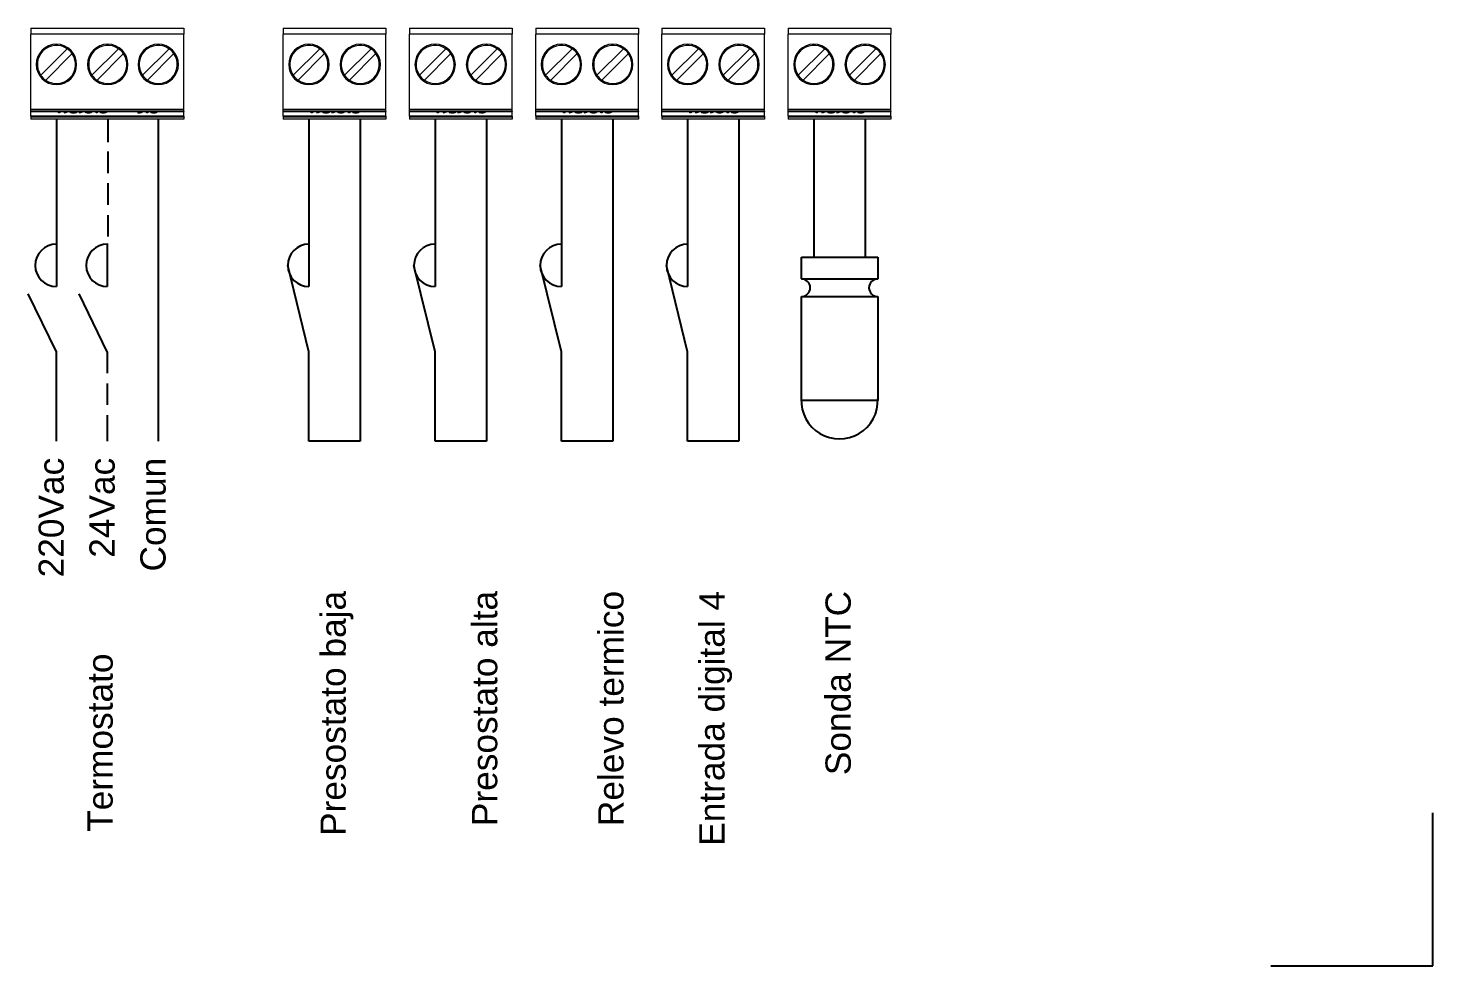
# Model space of a CAD drawing. Header units: millimetres. Extents: x -118 to 1430, y 370 to 1370.
# Drawn here: x 387.4 to 526.5, y 370.1 to 463 of the extents above; entities that cross this region are included whole.
import ezdxf

# ---------------------------------------------------------------- set-up
doc = ezdxf.new("R2010")
doc.units = ezdxf.units.MM
doc.layers.add('TANGENT EDGES', color=7, linetype='Continuous', lineweight=0)
doc.layers.add('VISIBLE', color=7, linetype='Continuous', lineweight=0)
doc.layers.add('Z100', color=9, linetype='Continuous', plot=False)
doc.styles.get("Standard").update_dxf_attribs({"font": 'arial.ttf'})

msp = doc.modelspace()

# ---------------------------------------------------------------- linework, layer by layer
for p, q in [((390.17, 453.97), (390.17, 437.41)), ((395.25, 453.97), (395.25, 451.72)), ((400.25, 453.97), (400.25, 422.08)), ((415.17, 453.97), (415.17, 437.41)), ((420.25, 453.97), (420.25, 422.08)), ((427.67, 453.97), (427.67, 437.41)), ((432.75, 453.97), (432.75, 422.08)), ((440.17, 453.97), (440.17, 437.41)), ((445.25, 453.97), (445.25, 422.08)), ((452.67, 453.97), (452.67, 437.41)), ((457.75, 453.97), (457.75, 422.08)), ((465.17, 453.97), (465.17, 440.31)), ((470.25, 453.97), (470.25, 440.31)), ((395.25, 450.77), (395.25, 448.64)), ((395.25, 447.63), (395.25, 445.5)), ((395.25, 444.49), (395.25, 442.36)), ((395.21, 441.66), (395.21, 437.41)), ((463.93, 438.17), (463.93, 440.31)), ((463.93, 440.31), (471.5, 440.31)), ((471.5, 440.31), (471.5, 438.17)), ((415.17, 430.95), (413.07, 439.5)), ((427.67, 430.95), (425.57, 439.5)), ((440.17, 430.95), (438.07, 439.5)), ((452.67, 430.95), (450.57, 439.5)), ((463.93, 438.17), (471.5, 438.17)), ((390.17, 430.95), (387.37, 436.68)), ((395.21, 430.95), (392.41, 436.68)), ((463.93, 426.11), (463.93, 436.42)), ((463.93, 436.42), (471.5, 436.42)), ((471.5, 436.42), (471.5, 426.11)), ((390.17, 422.08), (390.17, 430.95)), ((395.21, 430.95), (395.21, 428.82)), ((415.17, 422.08), (415.17, 430.95)), ((427.67, 422.08), (427.67, 430.95)), ((440.17, 422.08), (440.17, 430.95)), ((452.67, 422.08), (452.67, 430.95)), ((395.21, 427.81), (395.21, 425.68)), ((471.5, 426.11), (463.93, 426.11)), ((395.21, 424.67), (395.21, 422.08)), ((420.25, 422.08), (415.17, 422.08)), ((432.75, 422.08), (427.67, 422.08)), ((445.25, 422.08), (440.17, 422.08)), ((457.75, 422.08), (452.67, 422.08))]:
    msp.add_line(p, q)
for centre, radius, start, end in [((390.17, 439.5), 2.1, 90, 270), ((395.21, 439.5), 2.1, 90, 270), ((415.17, 439.5), 2.1, 90, 270), ((427.67, 439.5), 2.1, 90, 270), ((440.17, 439.5), 2.1, 90, 270), ((452.67, 439.5), 2.1, 90, 270), ((463.93, 437.29), 0.874, 270, 90), ((471.5, 437.29), 0.874, 90, 270), ((467.71, 426.11), 3.79, 177.4562, 2.5438)]:
    msp.add_arc(centre, radius, start, end)
at = {"layer": 'TANGENT EDGES'}
for p, q in [((402.79, 462.4), (387.63, 462.4)), ((422.79, 462.4), (412.63, 462.4)), ((435.29, 462.4), (425.13, 462.4)), ((447.79, 462.4), (437.63, 462.4)), ((460.29, 462.4), (450.13, 462.4)), ((472.79, 462.4), (462.63, 462.4)), ((387.63, 454.97), (402.79, 454.97)), ((412.63, 454.97), (422.79, 454.97)), ((425.13, 454.97), (435.29, 454.97)), ((437.63, 454.97), (447.79, 454.97)), ((450.13, 454.97), (460.29, 454.97)), ((462.63, 454.97), (472.79, 454.97)), ((402.79, 454.77), (387.63, 454.77)), ((402.79, 454.17), (387.63, 454.17)), ((391.65, 454.61), (391.65, 454.64)), ((391.85, 454.69), (391.85, 454.71)), ((391.85, 454.6), (391.85, 454.61)), ((391.99, 454.68), (391.99, 454.71)), ((392.09, 454.61), (392.09, 454.69)), ((393.21, 454.74), (393.21, 454.75)), ((393.34, 454.6), (393.34, 454.61)), ((393.48, 454.74), (393.48, 454.75)), ((394.6, 454.67), (394.6, 454.75)), ((394.62, 454.61), (394.62, 454.64)), ((394.69, 454.74), (394.69, 454.75)), ((394.8, 454.66), (394.8, 454.67)), ((394.8, 454.6), (394.8, 454.61)), ((394.96, 454.74), (394.96, 454.75)), ((398.21, 454.74), (398.21, 454.75)), ((398.34, 454.6), (398.34, 454.61)), ((398.48, 454.74), (398.48, 454.75)), ((399.6, 454.67), (399.6, 454.75)), ((399.62, 454.61), (399.62, 454.64)), ((399.69, 454.74), (399.69, 454.75)), ((399.8, 454.66), (399.8, 454.67)), ((399.8, 454.6), (399.8, 454.61)), ((399.96, 454.74), (399.96, 454.75)), ((422.79, 454.77), (412.63, 454.77)), ((422.79, 454.17), (412.63, 454.17)), ((416.65, 454.61), (416.65, 454.64)), ((416.85, 454.69), (416.85, 454.71)), ((416.85, 454.6), (416.85, 454.61)), ((416.99, 454.68), (416.99, 454.71)), ((417.09, 454.61), (417.09, 454.69)), ((418.21, 454.74), (418.21, 454.75)), ((418.34, 454.6), (418.34, 454.61)), ((418.48, 454.74), (418.48, 454.75)), ((419.6, 454.67), (419.6, 454.75)), ((419.62, 454.61), (419.62, 454.64)), ((419.69, 454.74), (419.69, 454.75)), ((419.8, 454.66), (419.8, 454.67)), ((419.8, 454.6), (419.8, 454.61)), ((419.96, 454.74), (419.96, 454.75)), ((435.29, 454.77), (425.13, 454.77)), ((435.29, 454.17), (425.13, 454.17)), ((429.15, 454.61), (429.15, 454.64)), ((429.35, 454.69), (429.35, 454.71)), ((429.35, 454.6), (429.35, 454.61)), ((429.49, 454.68), (429.49, 454.71)), ((429.59, 454.61), (429.59, 454.69)), ((430.71, 454.74), (430.71, 454.75)), ((430.84, 454.6), (430.84, 454.61)), ((430.98, 454.74), (430.98, 454.75)), ((432.1, 454.67), (432.1, 454.75)), ((432.12, 454.61), (432.12, 454.64)), ((432.19, 454.74), (432.19, 454.75)), ((432.3, 454.66), (432.3, 454.67)), ((432.3, 454.6), (432.3, 454.61)), ((432.46, 454.74), (432.46, 454.75)), ((447.79, 454.77), (437.63, 454.77)), ((447.79, 454.17), (437.63, 454.17)), ((441.65, 454.61), (441.65, 454.64)), ((441.85, 454.69), (441.85, 454.71)), ((441.85, 454.6), (441.85, 454.61)), ((441.99, 454.68), (441.99, 454.71)), ((442.09, 454.61), (442.09, 454.69)), ((443.21, 454.74), (443.21, 454.75)), ((443.34, 454.6), (443.34, 454.61)), ((443.48, 454.74), (443.48, 454.75)), ((444.6, 454.67), (444.6, 454.75)), ((444.62, 454.61), (444.62, 454.64)), ((444.69, 454.74), (444.69, 454.75)), ((444.8, 454.66), (444.8, 454.67)), ((444.8, 454.6), (444.8, 454.61)), ((444.96, 454.74), (444.96, 454.75)), ((460.29, 454.77), (450.13, 454.77)), ((460.29, 454.17), (450.13, 454.17)), ((454.15, 454.61), (454.15, 454.64)), ((454.35, 454.69), (454.35, 454.71)), ((454.35, 454.6), (454.35, 454.61)), ((454.49, 454.68), (454.49, 454.71)), ((454.59, 454.61), (454.59, 454.69)), ((455.71, 454.74), (455.71, 454.75)), ((455.84, 454.6), (455.84, 454.61)), ((455.98, 454.74), (455.98, 454.75)), ((457.1, 454.67), (457.1, 454.75)), ((457.12, 454.61), (457.12, 454.64)), ((457.19, 454.74), (457.19, 454.75)), ((457.3, 454.66), (457.3, 454.67)), ((457.3, 454.6), (457.3, 454.61)), ((457.46, 454.74), (457.46, 454.75)), ((472.79, 454.77), (462.63, 454.77)), ((472.79, 454.17), (462.63, 454.17)), ((466.65, 454.61), (466.65, 454.64)), ((466.85, 454.69), (466.85, 454.71)), ((466.85, 454.6), (466.85, 454.61)), ((466.99, 454.68), (466.99, 454.71)), ((467.09, 454.61), (467.09, 454.69)), ((468.21, 454.74), (468.21, 454.75)), ((468.34, 454.6), (468.34, 454.61)), ((468.48, 454.74), (468.48, 454.75)), ((469.6, 454.67), (469.6, 454.75)), ((469.62, 454.61), (469.62, 454.64)), ((469.69, 454.74), (469.69, 454.75)), ((469.8, 454.66), (469.8, 454.67)), ((469.8, 454.6), (469.8, 454.61)), ((469.96, 454.74), (469.96, 454.75))]:
    msp.add_line(p, q, dxfattribs=at)
at = {"layer": 'VISIBLE'}
for p, q in [((387.63, 463), (402.79, 463)), ((387.63, 463), (387.63, 462.4)), ((387.63, 454.97), (387.63, 462.4)), ((402.79, 463), (402.79, 462.4)), ((402.79, 454.97), (402.79, 462.4)), ((412.63, 463), (422.79, 463)), ((412.63, 463), (412.63, 462.4)), ((412.63, 454.97), (412.63, 462.4)), ((422.79, 463), (422.79, 462.4)), ((422.79, 454.97), (422.79, 462.4)), ((425.13, 463), (435.29, 463)), ((425.13, 463), (425.13, 462.4)), ((425.13, 454.97), (425.13, 462.4)), ((435.29, 463), (435.29, 462.4)), ((435.29, 454.97), (435.29, 462.4)), ((437.63, 463), (447.79, 463)), ((437.63, 463), (437.63, 462.4)), ((437.63, 454.97), (437.63, 462.4)), ((447.79, 463), (447.79, 462.4)), ((447.79, 454.97), (447.79, 462.4)), ((450.13, 463), (460.29, 463)), ((450.13, 463), (450.13, 462.4)), ((450.13, 454.97), (450.13, 462.4)), ((460.29, 463), (460.29, 462.4)), ((460.29, 454.97), (460.29, 462.4)), ((462.63, 463), (472.79, 463)), ((462.63, 463), (462.63, 462.4)), ((462.63, 454.97), (462.63, 462.4)), ((472.79, 463), (472.79, 462.4)), ((472.79, 454.97), (472.79, 462.4)), ((388.61, 458.33), (391.24, 460.96)), ((391.73, 460.47), (389.11, 457.84)), ((396.32, 460.96), (393.69, 458.33)), ((394.19, 457.84), (396.81, 460.47)), ((401.32, 460.96), (398.69, 458.33)), ((399.19, 457.84), (401.81, 460.47)), ((413.61, 458.33), (416.24, 460.96)), ((416.73, 460.47), (414.11, 457.84)), ((421.32, 460.96), (418.69, 458.33)), ((419.19, 457.84), (421.81, 460.47)), ((426.11, 458.33), (428.74, 460.96)), ((429.23, 460.47), (426.61, 457.84)), ((433.82, 460.96), (431.19, 458.33)), ((431.69, 457.84), (434.31, 460.47)), ((438.61, 458.33), (441.24, 460.96)), ((441.73, 460.47), (439.11, 457.84)), ((446.32, 460.96), (443.69, 458.33)), ((444.19, 457.84), (446.81, 460.47)), ((451.11, 458.33), (453.74, 460.96)), ((454.23, 460.47), (451.61, 457.84)), ((458.82, 460.96), (456.19, 458.33)), ((456.69, 457.84), (459.31, 460.47)), ((463.61, 458.33), (466.24, 460.96)), ((466.73, 460.47), (464.11, 457.84)), ((471.32, 460.96), (468.69, 458.33)), ((469.19, 457.84), (471.81, 460.47)), ((387.63, 454.77), (387.63, 454.97)), ((402.79, 454.77), (402.79, 454.97)), ((412.63, 454.77), (412.63, 454.97)), ((422.79, 454.77), (422.79, 454.97)), ((425.13, 454.77), (425.13, 454.97)), ((435.29, 454.77), (435.29, 454.97)), ((437.63, 454.77), (437.63, 454.97)), ((447.79, 454.77), (447.79, 454.97)), ((450.13, 454.77), (450.13, 454.97)), ((460.29, 454.77), (460.29, 454.97)), ((462.63, 454.77), (462.63, 454.97)), ((472.79, 454.77), (472.79, 454.97)), ((387.63, 454.77), (387.63, 454.75)), ((387.63, 454.75), (402.79, 454.75)), ((387.63, 454.27), (387.63, 454.75)), ((387.63, 454.27), (387.63, 454.17)), ((402.79, 454.27), (387.63, 454.27)), ((387.63, 454.17), (387.63, 453.97)), ((402.79, 453.97), (387.63, 453.97)), ((390.15, 454.72), (390.15, 454.74)), ((390.38, 454.73), (390.38, 454.75)), ((390.38, 454.6), (390.38, 454.73)), ((390.38, 454.7), (390.51, 454.7)), ((390.51, 454.6), (390.38, 454.6)), ((390.51, 454.75), (390.51, 454.6)), ((391.3, 454.75), (390.81, 454.75)), ((390.81, 454.75), (390.81, 454.75)), ((390.95, 454.6), (391.3, 454.75)), ((391.08, 454.6), (390.95, 454.6)), ((391.43, 454.75), (391.08, 454.6)), ((391.08, 454.6), (391.08, 454.66)), ((391.3, 454.75), (391.3, 454.75)), ((391.43, 454.75), (391.43, 454.75)), ((391.55, 454.64), (391.67, 454.64)), ((391.58, 454.68), (391.61, 454.75)), ((391.68, 454.68), (391.58, 454.68)), ((391.68, 454.68), (391.68, 454.75)), ((391.73, 454.75), (391.7, 454.7)), ((391.7, 454.7), (391.7, 454.75)), ((391.73, 454.75), (391.73, 454.75)), ((392.13, 454.75), (391.73, 454.75)), ((392.05, 454.65), (392.05, 454.7)), ((392.13, 454.75), (392.13, 454.75)), ((392.78, 454.75), (392.3, 454.75)), ((392.3, 454.75), (392.3, 454.75)), ((392.43, 454.6), (392.78, 454.75)), ((392.57, 454.6), (392.43, 454.6)), ((392.91, 454.75), (392.57, 454.6)), ((392.57, 454.6), (392.57, 454.66)), ((392.78, 454.75), (392.78, 454.75)), ((392.91, 454.75), (392.91, 454.75)), ((393.16, 454.68), (393.16, 454.75)), ((393.53, 454.68), (393.53, 454.75)), ((393.86, 454.72), (393.86, 454.74)), ((394.09, 454.73), (394.09, 454.75)), ((394.09, 454.6), (394.09, 454.73)), ((394.09, 454.7), (394.21, 454.7)), ((394.21, 454.6), (394.09, 454.6)), ((394.21, 454.75), (394.21, 454.6)), ((394.53, 454.64), (394.66, 454.64)), ((394.64, 454.71), (394.64, 454.75)), ((395.01, 454.68), (395.01, 454.69)), ((395.02, 454.69), (395.02, 454.75)), ((395.04, 454.75), (395.05, 454.75)), ((398.53, 454.68), (398.53, 454.75)), ((398.86, 454.72), (398.86, 454.74)), ((399.09, 454.73), (399.09, 454.75)), ((399.09, 454.6), (399.09, 454.73)), ((399.09, 454.7), (399.21, 454.7)), ((399.21, 454.6), (399.09, 454.6)), ((399.21, 454.75), (399.21, 454.6)), ((399.53, 454.64), (399.66, 454.64)), ((399.64, 454.71), (399.64, 454.75)), ((400.01, 454.68), (400.01, 454.69)), ((400.02, 454.69), (400.02, 454.75)), ((400.04, 454.75), (400.05, 454.75)), ((402.79, 454.77), (402.79, 454.75)), ((402.79, 454.27), (402.79, 454.75)), ((402.79, 454.27), (402.79, 454.17)), ((402.79, 454.17), (402.79, 453.97)), ((412.63, 454.77), (412.63, 454.75)), ((412.63, 454.75), (422.79, 454.75)), ((412.63, 454.27), (412.63, 454.75)), ((412.63, 454.27), (412.63, 454.17)), ((422.79, 454.27), (412.63, 454.27)), ((412.63, 454.17), (412.63, 453.97)), ((422.79, 453.97), (412.63, 453.97)), ((415.15, 454.72), (415.15, 454.74)), ((415.38, 454.73), (415.38, 454.75)), ((415.38, 454.6), (415.38, 454.73)), ((415.38, 454.7), (415.51, 454.7)), ((415.51, 454.6), (415.38, 454.6)), ((415.51, 454.75), (415.51, 454.6)), ((416.3, 454.75), (415.81, 454.75)), ((415.81, 454.75), (415.81, 454.75)), ((415.95, 454.6), (416.3, 454.75)), ((416.08, 454.6), (415.95, 454.6)), ((416.43, 454.75), (416.08, 454.6)), ((416.08, 454.6), (416.08, 454.66)), ((416.3, 454.75), (416.3, 454.75)), ((416.43, 454.75), (416.43, 454.75)), ((416.55, 454.64), (416.67, 454.64)), ((416.58, 454.68), (416.61, 454.75)), ((416.68, 454.68), (416.58, 454.68)), ((416.68, 454.68), (416.68, 454.75)), ((416.73, 454.75), (416.7, 454.7)), ((416.7, 454.7), (416.7, 454.75)), ((416.73, 454.75), (416.73, 454.75)), ((417.13, 454.75), (416.73, 454.75)), ((417.05, 454.65), (417.05, 454.7)), ((417.13, 454.75), (417.13, 454.75)), ((417.78, 454.75), (417.3, 454.75)), ((417.3, 454.75), (417.3, 454.75)), ((417.43, 454.6), (417.78, 454.75)), ((417.57, 454.6), (417.43, 454.6)), ((417.91, 454.75), (417.57, 454.6)), ((417.57, 454.6), (417.57, 454.66)), ((417.78, 454.75), (417.78, 454.75)), ((417.91, 454.75), (417.91, 454.75)), ((418.16, 454.68), (418.16, 454.75)), ((418.53, 454.68), (418.53, 454.75)), ((418.86, 454.72), (418.86, 454.74)), ((419.09, 454.73), (419.09, 454.75)), ((419.09, 454.6), (419.09, 454.73)), ((419.09, 454.7), (419.21, 454.7)), ((419.21, 454.6), (419.09, 454.6)), ((419.21, 454.75), (419.21, 454.6)), ((419.53, 454.64), (419.66, 454.64)), ((419.64, 454.71), (419.64, 454.75)), ((420.01, 454.68), (420.01, 454.69)), ((420.02, 454.69), (420.02, 454.75)), ((420.04, 454.75), (420.05, 454.75)), ((422.79, 454.77), (422.79, 454.75)), ((422.79, 454.27), (422.79, 454.75)), ((422.79, 454.27), (422.79, 454.17)), ((422.79, 454.17), (422.79, 453.97)), ((425.13, 454.77), (425.13, 454.75)), ((425.13, 454.75), (435.29, 454.75)), ((425.13, 454.27), (425.13, 454.75)), ((425.13, 454.27), (425.13, 454.17)), ((435.29, 454.27), (425.13, 454.27)), ((425.13, 454.17), (425.13, 453.97)), ((435.29, 453.97), (425.13, 453.97)), ((427.65, 454.72), (427.65, 454.74)), ((427.88, 454.73), (427.88, 454.75)), ((427.88, 454.6), (427.88, 454.73)), ((427.88, 454.7), (428.01, 454.7)), ((428.01, 454.6), (427.88, 454.6)), ((428.01, 454.75), (428.01, 454.6)), ((428.8, 454.75), (428.31, 454.75)), ((428.31, 454.75), (428.31, 454.75)), ((428.45, 454.6), (428.8, 454.75)), ((428.58, 454.6), (428.45, 454.6)), ((428.93, 454.75), (428.58, 454.6)), ((428.58, 454.6), (428.58, 454.66)), ((428.8, 454.75), (428.8, 454.75)), ((428.93, 454.75), (428.93, 454.75)), ((429.05, 454.64), (429.17, 454.64)), ((429.08, 454.68), (429.11, 454.75)), ((429.18, 454.68), (429.08, 454.68)), ((429.18, 454.68), (429.18, 454.75)), ((429.23, 454.75), (429.2, 454.7)), ((429.2, 454.7), (429.2, 454.75)), ((429.23, 454.75), (429.23, 454.75)), ((429.63, 454.75), (429.23, 454.75)), ((429.55, 454.65), (429.55, 454.7)), ((429.63, 454.75), (429.63, 454.75)), ((430.28, 454.75), (429.8, 454.75)), ((429.8, 454.75), (429.8, 454.75)), ((429.93, 454.6), (430.28, 454.75)), ((430.07, 454.6), (429.93, 454.6)), ((430.41, 454.75), (430.07, 454.6)), ((430.07, 454.6), (430.07, 454.66)), ((430.28, 454.75), (430.28, 454.75)), ((430.41, 454.75), (430.41, 454.75)), ((430.66, 454.68), (430.66, 454.75)), ((431.03, 454.68), (431.03, 454.75)), ((431.36, 454.72), (431.36, 454.74)), ((431.59, 454.73), (431.59, 454.75)), ((431.59, 454.6), (431.59, 454.73)), ((431.59, 454.7), (431.71, 454.7)), ((431.71, 454.6), (431.59, 454.6)), ((431.71, 454.75), (431.71, 454.6)), ((432.03, 454.64), (432.16, 454.64)), ((432.14, 454.71), (432.14, 454.75)), ((432.51, 454.68), (432.51, 454.69)), ((432.52, 454.69), (432.52, 454.75)), ((432.54, 454.75), (432.55, 454.75)), ((435.29, 454.77), (435.29, 454.75)), ((435.29, 454.27), (435.29, 454.75)), ((435.29, 454.27), (435.29, 454.17)), ((435.29, 454.17), (435.29, 453.97)), ((437.63, 454.77), (437.63, 454.75)), ((437.63, 454.75), (447.79, 454.75)), ((437.63, 454.27), (437.63, 454.75)), ((437.63, 454.27), (437.63, 454.17)), ((447.79, 454.27), (437.63, 454.27)), ((437.63, 454.17), (437.63, 453.97)), ((447.79, 453.97), (437.63, 453.97)), ((440.15, 454.72), (440.15, 454.74)), ((440.38, 454.73), (440.38, 454.75)), ((440.38, 454.6), (440.38, 454.73)), ((440.38, 454.7), (440.51, 454.7)), ((440.51, 454.6), (440.38, 454.6)), ((440.51, 454.75), (440.51, 454.6)), ((441.3, 454.75), (440.81, 454.75)), ((440.81, 454.75), (440.81, 454.75)), ((440.95, 454.6), (441.3, 454.75)), ((441.08, 454.6), (440.95, 454.6)), ((441.43, 454.75), (441.08, 454.6)), ((441.08, 454.6), (441.08, 454.66)), ((441.3, 454.75), (441.3, 454.75)), ((441.43, 454.75), (441.43, 454.75)), ((441.55, 454.64), (441.67, 454.64)), ((441.58, 454.68), (441.61, 454.75)), ((441.68, 454.68), (441.58, 454.68)), ((441.68, 454.68), (441.68, 454.75)), ((441.73, 454.75), (441.7, 454.7)), ((441.7, 454.7), (441.7, 454.75)), ((441.73, 454.75), (441.73, 454.75)), ((442.13, 454.75), (441.73, 454.75)), ((442.05, 454.65), (442.05, 454.7)), ((442.13, 454.75), (442.13, 454.75)), ((442.78, 454.75), (442.3, 454.75)), ((442.3, 454.75), (442.3, 454.75)), ((442.43, 454.6), (442.78, 454.75)), ((442.57, 454.6), (442.43, 454.6)), ((442.91, 454.75), (442.57, 454.6)), ((442.57, 454.6), (442.57, 454.66)), ((442.78, 454.75), (442.78, 454.75)), ((442.91, 454.75), (442.91, 454.75)), ((443.16, 454.68), (443.16, 454.75)), ((443.53, 454.68), (443.53, 454.75)), ((443.86, 454.72), (443.86, 454.74)), ((444.09, 454.73), (444.09, 454.75)), ((444.09, 454.6), (444.09, 454.73)), ((444.09, 454.7), (444.21, 454.7)), ((444.21, 454.6), (444.09, 454.6)), ((444.21, 454.75), (444.21, 454.6)), ((444.53, 454.64), (444.66, 454.64)), ((444.64, 454.71), (444.64, 454.75)), ((445.01, 454.68), (445.01, 454.69)), ((445.02, 454.69), (445.02, 454.75)), ((445.04, 454.75), (445.05, 454.75)), ((447.79, 454.77), (447.79, 454.75)), ((447.79, 454.27), (447.79, 454.75)), ((447.79, 454.27), (447.79, 454.17)), ((447.79, 454.17), (447.79, 453.97)), ((450.13, 454.77), (450.13, 454.75)), ((450.13, 454.75), (460.29, 454.75)), ((450.13, 454.27), (450.13, 454.75)), ((450.13, 454.27), (450.13, 454.17)), ((460.29, 454.27), (450.13, 454.27)), ((450.13, 454.17), (450.13, 453.97)), ((460.29, 453.97), (450.13, 453.97)), ((452.65, 454.72), (452.65, 454.74)), ((452.88, 454.73), (452.88, 454.75)), ((452.88, 454.6), (452.88, 454.73)), ((452.88, 454.7), (453.01, 454.7)), ((453.01, 454.6), (452.88, 454.6)), ((453.01, 454.75), (453.01, 454.6)), ((453.8, 454.75), (453.31, 454.75)), ((453.31, 454.75), (453.31, 454.75)), ((453.45, 454.6), (453.8, 454.75)), ((453.58, 454.6), (453.45, 454.6)), ((453.93, 454.75), (453.58, 454.6)), ((453.58, 454.6), (453.58, 454.66)), ((453.8, 454.75), (453.8, 454.75)), ((453.93, 454.75), (453.93, 454.75)), ((454.05, 454.64), (454.17, 454.64)), ((454.08, 454.68), (454.11, 454.75)), ((454.18, 454.68), (454.08, 454.68)), ((454.18, 454.68), (454.18, 454.75)), ((454.23, 454.75), (454.2, 454.7)), ((454.2, 454.7), (454.2, 454.75)), ((454.23, 454.75), (454.23, 454.75)), ((454.63, 454.75), (454.23, 454.75)), ((454.55, 454.65), (454.55, 454.7)), ((454.63, 454.75), (454.63, 454.75)), ((455.28, 454.75), (454.8, 454.75)), ((454.8, 454.75), (454.8, 454.75)), ((454.93, 454.6), (455.28, 454.75)), ((455.07, 454.6), (454.93, 454.6)), ((455.41, 454.75), (455.07, 454.6)), ((455.07, 454.6), (455.07, 454.66)), ((455.28, 454.75), (455.28, 454.75)), ((455.41, 454.75), (455.41, 454.75)), ((455.66, 454.68), (455.66, 454.75)), ((456.03, 454.68), (456.03, 454.75)), ((456.36, 454.72), (456.36, 454.74)), ((456.59, 454.73), (456.59, 454.75)), ((456.59, 454.6), (456.59, 454.73)), ((456.59, 454.7), (456.71, 454.7)), ((456.71, 454.6), (456.59, 454.6)), ((456.71, 454.75), (456.71, 454.6)), ((457.03, 454.64), (457.16, 454.64)), ((457.14, 454.71), (457.14, 454.75)), ((457.51, 454.68), (457.51, 454.69)), ((457.52, 454.69), (457.52, 454.75)), ((457.54, 454.75), (457.55, 454.75)), ((460.29, 454.77), (460.29, 454.75)), ((460.29, 454.27), (460.29, 454.75)), ((460.29, 454.27), (460.29, 454.17)), ((460.29, 454.17), (460.29, 453.97)), ((462.63, 454.77), (462.63, 454.75)), ((462.63, 454.75), (472.79, 454.75)), ((462.63, 454.27), (462.63, 454.75)), ((462.63, 454.27), (462.63, 454.17)), ((472.79, 454.27), (462.63, 454.27)), ((462.63, 454.17), (462.63, 453.97)), ((472.79, 453.97), (462.63, 453.97)), ((465.15, 454.72), (465.15, 454.74)), ((465.38, 454.73), (465.38, 454.75)), ((465.38, 454.6), (465.38, 454.73)), ((465.38, 454.7), (465.51, 454.7)), ((465.51, 454.6), (465.38, 454.6)), ((465.51, 454.75), (465.51, 454.6)), ((466.3, 454.75), (465.81, 454.75)), ((465.81, 454.75), (465.81, 454.75)), ((465.95, 454.6), (466.3, 454.75)), ((466.08, 454.6), (465.95, 454.6)), ((466.43, 454.75), (466.08, 454.6)), ((466.08, 454.6), (466.08, 454.66)), ((466.3, 454.75), (466.3, 454.75)), ((466.43, 454.75), (466.43, 454.75)), ((466.55, 454.64), (466.67, 454.64)), ((466.58, 454.68), (466.61, 454.75)), ((466.68, 454.68), (466.58, 454.68)), ((466.68, 454.68), (466.68, 454.75)), ((466.73, 454.75), (466.7, 454.7)), ((466.7, 454.7), (466.7, 454.75)), ((466.73, 454.75), (466.73, 454.75)), ((467.13, 454.75), (466.73, 454.75)), ((467.05, 454.65), (467.05, 454.7)), ((467.13, 454.75), (467.13, 454.75)), ((467.78, 454.75), (467.3, 454.75)), ((467.3, 454.75), (467.3, 454.75)), ((467.43, 454.6), (467.78, 454.75)), ((467.57, 454.6), (467.43, 454.6)), ((467.91, 454.75), (467.57, 454.6)), ((467.57, 454.6), (467.57, 454.66)), ((467.78, 454.75), (467.78, 454.75)), ((467.91, 454.75), (467.91, 454.75)), ((468.16, 454.68), (468.16, 454.75)), ((468.53, 454.68), (468.53, 454.75)), ((468.86, 454.72), (468.86, 454.74)), ((469.09, 454.73), (469.09, 454.75)), ((469.09, 454.6), (469.09, 454.73)), ((469.09, 454.7), (469.21, 454.7)), ((469.21, 454.6), (469.09, 454.6)), ((469.21, 454.75), (469.21, 454.6)), ((469.53, 454.64), (469.66, 454.64)), ((469.64, 454.71), (469.64, 454.75)), ((470.01, 454.68), (470.01, 454.69)), ((470.02, 454.69), (470.02, 454.75)), ((470.04, 454.75), (470.05, 454.75)), ((472.79, 454.77), (472.79, 454.75)), ((472.79, 454.27), (472.79, 454.75)), ((472.79, 454.27), (472.79, 454.17)), ((472.79, 454.17), (472.79, 453.97))]:
    msp.add_line(p, q, dxfattribs=at)
for centre, radius, start, end in [((390.17, 459.4), 2, 90, 270), ((390.17, 459.4), 1.89, 135, 214.3365), ((390.17, 459.4), 1.89, 55.6635, 135), ((390.17, 459.4), 2, 270, 90), ((390.17, 459.4), 1.89, 34.3365, 55.6635), ((390.17, 459.4), 1.89, 315, 34.3365), ((395.25, 459.4), 2, 90, 270), ((395.25, 459.4), 1.89, 135, 214.3365), ((395.25, 459.4), 1.89, 55.6635, 135), ((395.25, 459.4), 2, 270, 90), ((395.25, 459.4), 1.89, 34.3365, 55.6635), ((395.25, 459.4), 1.89, 315, 34.3365), ((400.25, 459.4), 2, 90, 270), ((400.25, 459.4), 1.89, 135, 214.3365), ((400.25, 459.4), 1.89, 55.6635, 135), ((400.25, 459.4), 2, 270, 90), ((400.25, 459.4), 1.89, 34.3365, 55.6635), ((400.25, 459.4), 1.89, 315, 34.3365), ((415.17, 459.4), 2, 90, 270), ((415.17, 459.4), 1.89, 135, 214.3365), ((415.17, 459.4), 1.89, 55.6635, 135), ((415.17, 459.4), 2, 270, 90), ((415.17, 459.4), 1.89, 34.3365, 55.6635), ((415.17, 459.4), 1.89, 315, 34.3365), ((420.25, 459.4), 2, 90, 270), ((420.25, 459.4), 1.89, 135, 214.3365), ((420.25, 459.4), 1.89, 55.6635, 135), ((420.25, 459.4), 2, 270, 90), ((420.25, 459.4), 1.89, 34.3365, 55.6635), ((420.25, 459.4), 1.89, 315, 34.3365), ((427.67, 459.4), 2, 90, 270), ((427.67, 459.4), 1.89, 135, 214.3365), ((427.67, 459.4), 1.89, 55.6635, 135), ((427.67, 459.4), 2, 270, 90), ((427.67, 459.4), 1.89, 34.3365, 55.6635), ((427.67, 459.4), 1.89, 315, 34.3365), ((432.75, 459.4), 2, 90, 270), ((432.75, 459.4), 1.89, 135, 214.3365), ((432.75, 459.4), 1.89, 55.6635, 135), ((432.75, 459.4), 2, 270, 90), ((432.75, 459.4), 1.89, 34.3365, 55.6635), ((432.75, 459.4), 1.89, 315, 34.3365), ((440.17, 459.4), 2, 90, 270), ((440.17, 459.4), 1.89, 135, 214.3365), ((440.17, 459.4), 1.89, 55.6635, 135), ((440.17, 459.4), 2, 270, 90), ((440.17, 459.4), 1.89, 34.3365, 55.6635), ((440.17, 459.4), 1.89, 315, 34.3365), ((445.25, 459.4), 2, 90, 270), ((445.25, 459.4), 1.89, 135, 214.3365), ((445.25, 459.4), 1.89, 55.6635, 135), ((445.25, 459.4), 2, 270, 90), ((445.25, 459.4), 1.89, 34.3365, 55.6635), ((445.25, 459.4), 1.89, 315, 34.3365), ((452.67, 459.4), 2, 90, 270), ((452.67, 459.4), 1.89, 135, 214.3365), ((452.67, 459.4), 1.89, 55.6635, 135), ((452.67, 459.4), 2, 270, 90), ((452.67, 459.4), 1.89, 34.3365, 55.6635), ((452.67, 459.4), 1.89, 315, 34.3365), ((457.75, 459.4), 2, 90, 270), ((457.75, 459.4), 1.89, 135, 214.3365), ((457.75, 459.4), 1.89, 55.6635, 135), ((457.75, 459.4), 2, 270, 90), ((457.75, 459.4), 1.89, 34.3365, 55.6635), ((457.75, 459.4), 1.89, 315, 34.3365), ((465.17, 459.4), 2, 90, 270), ((465.17, 459.4), 1.89, 135, 214.3365), ((465.17, 459.4), 1.89, 55.6635, 135), ((465.17, 459.4), 2, 270, 90), ((465.17, 459.4), 1.89, 34.3365, 55.6635), ((465.17, 459.4), 1.89, 315, 34.3365), ((470.25, 459.4), 2, 90, 270), ((470.25, 459.4), 1.89, 135, 214.3365), ((470.25, 459.4), 1.89, 55.6635, 135), ((470.25, 459.4), 2, 270, 90), ((470.25, 459.4), 1.89, 34.3365, 55.6635), ((470.25, 459.4), 1.89, 315, 34.3365), ((390.17, 459.4), 1.89, 214.3365, 235.6635), ((390.17, 459.4), 1.89, 235.6635, 315), ((395.25, 459.4), 1.89, 214.3365, 235.6635), ((395.25, 459.4), 1.89, 235.6635, 315), ((400.25, 459.4), 1.89, 214.3365, 235.6635), ((400.25, 459.4), 1.89, 235.6635, 315), ((415.17, 459.4), 1.89, 214.3365, 235.6635), ((415.17, 459.4), 1.89, 235.6635, 315), ((420.25, 459.4), 1.89, 214.3365, 235.6635), ((420.25, 459.4), 1.89, 235.6635, 315), ((427.67, 459.4), 1.89, 214.3365, 235.6635), ((427.67, 459.4), 1.89, 235.6635, 315), ((432.75, 459.4), 1.89, 214.3365, 235.6635), ((432.75, 459.4), 1.89, 235.6635, 315), ((440.17, 459.4), 1.89, 214.3365, 235.6635), ((440.17, 459.4), 1.89, 235.6635, 315), ((445.25, 459.4), 1.89, 214.3365, 235.6635), ((445.25, 459.4), 1.89, 235.6635, 315), ((452.67, 459.4), 1.89, 214.3365, 235.6635), ((452.67, 459.4), 1.89, 235.6635, 315), ((457.75, 459.4), 1.89, 214.3365, 235.6635), ((457.75, 459.4), 1.89, 235.6635, 315), ((465.17, 459.4), 1.89, 214.3365, 235.6635), ((465.17, 459.4), 1.89, 235.6635, 315), ((470.25, 459.4), 1.89, 214.3365, 235.6635), ((470.25, 459.4), 1.89, 235.6635, 315)]:
    msp.add_arc(centre, radius, start, end, dxfattribs=at)
for points in [[(390.15, 454.74), (390.3, 454.74), (390.36, 454.75)], [(390.38, 454.73), (390.31, 454.72), (390.15, 454.72)], [(391.65, 454.61), (391.56, 454.62), (391.55, 454.64)], [(391.85, 454.6), (391.73, 454.6), (391.65, 454.61)], [(391.67, 454.64), (391.68, 454.63), (391.73, 454.62)], [(391.85, 454.69), (391.75, 454.69), (391.68, 454.68)], [(391.7, 454.7), (391.78, 454.71), (391.88, 454.71)], [(391.73, 454.62), (391.78, 454.61), (391.85, 454.61)], [(391.99, 454.68), (391.94, 454.69), (391.85, 454.69)], [(391.85, 454.61), (391.94, 454.61), (392, 454.62)], [(392.09, 454.61), (392, 454.6), (391.85, 454.6)], [(391.88, 454.71), (392, 454.71), (392.09, 454.69)], [(392.05, 454.65), (392.05, 454.67), (391.99, 454.68)], [(392, 454.62), (392.05, 454.64), (392.05, 454.65)], [(392.09, 454.69), (392.18, 454.68), (392.18, 454.66)], [(392.18, 454.66), (392.18, 454.63), (392.09, 454.61)], [(393.03, 454.68), (393.03, 454.73), (393.13, 454.75)], [(393.34, 454.6), (393.03, 454.6), (393.03, 454.68)], [(393.16, 454.71), (393.1, 454.71), (393.07, 454.73)], [(393.21, 454.74), (393.16, 454.72), (393.16, 454.68)], [(393.16, 454.68), (393.16, 454.64), (393.21, 454.63)], [(393.3, 454.75), (393.24, 454.75), (393.21, 454.74)], [(393.21, 454.63), (393.25, 454.61), (393.34, 454.61)], [(393.65, 454.68), (393.65, 454.6), (393.34, 454.6)], [(393.34, 454.61), (393.43, 454.61), (393.48, 454.63)], [(393.48, 454.74), (393.45, 454.75), (393.38, 454.75)], [(393.53, 454.68), (393.53, 454.72), (393.48, 454.74)], [(393.48, 454.63), (393.53, 454.64), (393.53, 454.68)], [(393.62, 454.73), (393.59, 454.71), (393.53, 454.71)], [(393.56, 454.75), (393.65, 454.73), (393.65, 454.68)], [(393.86, 454.74), (394.01, 454.74), (394.07, 454.75)], [(394.09, 454.73), (394.02, 454.72), (393.86, 454.72)], [(394.51, 454.71), (394.51, 454.73), (394.59, 454.75)], [(394.6, 454.67), (394.51, 454.69), (394.51, 454.71)], [(394.62, 454.61), (394.54, 454.62), (394.53, 454.64)], [(394.8, 454.66), (394.68, 454.66), (394.6, 454.67)], [(394.8, 454.6), (394.69, 454.6), (394.62, 454.61)], [(394.69, 454.74), (394.64, 454.73), (394.64, 454.71)], [(394.64, 454.71), (394.64, 454.7), (394.69, 454.68)], [(394.66, 454.64), (394.67, 454.61), (394.81, 454.61)], [(394.77, 454.75), (394.72, 454.75), (394.69, 454.74)], [(394.69, 454.68), (394.74, 454.67), (394.82, 454.67)], [(395.14, 454.69), (395.14, 454.6), (394.8, 454.6)], [(395.01, 454.68), (394.92, 454.66), (394.8, 454.66)], [(394.81, 454.61), (394.9, 454.61), (394.95, 454.63)], [(394.82, 454.67), (394.92, 454.67), (395.02, 454.69)], [(394.96, 454.74), (394.92, 454.75), (394.85, 454.75)], [(394.95, 454.63), (395, 454.65), (395.01, 454.68)], [(395.02, 454.69), (395.01, 454.72), (394.96, 454.74)], [(395.1, 454.73), (395.07, 454.72), (395.02, 454.71)], [(395.05, 454.75), (395.14, 454.73), (395.14, 454.69)], [(398.3, 454.75), (398.24, 454.75), (398.21, 454.74)], [(398.21, 454.63), (398.25, 454.61), (398.34, 454.61)], [(398.65, 454.68), (398.65, 454.6), (398.34, 454.6)], [(398.34, 454.61), (398.43, 454.61), (398.48, 454.63)], [(398.48, 454.74), (398.45, 454.75), (398.38, 454.75)], [(398.53, 454.68), (398.53, 454.72), (398.48, 454.74)], [(398.48, 454.63), (398.53, 454.64), (398.53, 454.68)], [(398.62, 454.73), (398.59, 454.71), (398.53, 454.71)], [(398.56, 454.75), (398.65, 454.73), (398.65, 454.68)], [(398.86, 454.74), (399.01, 454.74), (399.07, 454.75)], [(399.09, 454.73), (399.02, 454.72), (398.86, 454.72)], [(399.51, 454.71), (399.51, 454.73), (399.59, 454.75)], [(399.6, 454.67), (399.51, 454.69), (399.51, 454.71)], [(399.62, 454.61), (399.54, 454.62), (399.53, 454.64)], [(399.8, 454.66), (399.68, 454.66), (399.6, 454.67)], [(399.8, 454.6), (399.69, 454.6), (399.62, 454.61)], [(399.69, 454.74), (399.64, 454.73), (399.64, 454.71)], [(399.64, 454.71), (399.64, 454.7), (399.69, 454.68)], [(399.66, 454.64), (399.67, 454.61), (399.81, 454.61)], [(399.77, 454.75), (399.72, 454.75), (399.69, 454.74)], [(399.69, 454.68), (399.74, 454.67), (399.82, 454.67)], [(400.14, 454.69), (400.14, 454.6), (399.8, 454.6)], [(400.01, 454.68), (399.92, 454.66), (399.8, 454.66)], [(399.81, 454.61), (399.9, 454.61), (399.95, 454.63)], [(399.82, 454.67), (399.92, 454.67), (400.02, 454.69)], [(399.96, 454.74), (399.92, 454.75), (399.85, 454.75)], [(399.95, 454.63), (400, 454.65), (400.01, 454.68)], [(400.02, 454.69), (400.01, 454.72), (399.96, 454.74)], [(400.1, 454.73), (400.07, 454.72), (400.02, 454.71)], [(400.05, 454.75), (400.14, 454.73), (400.14, 454.69)], [(415.15, 454.74), (415.3, 454.74), (415.36, 454.75)], [(415.38, 454.73), (415.31, 454.72), (415.15, 454.72)], [(416.65, 454.61), (416.56, 454.62), (416.55, 454.64)], [(416.85, 454.6), (416.73, 454.6), (416.65, 454.61)], [(416.67, 454.64), (416.68, 454.63), (416.73, 454.62)], [(416.85, 454.69), (416.75, 454.69), (416.68, 454.68)], [(416.7, 454.7), (416.78, 454.71), (416.88, 454.71)], [(416.73, 454.62), (416.78, 454.61), (416.85, 454.61)], [(416.99, 454.68), (416.94, 454.69), (416.85, 454.69)], [(416.85, 454.61), (416.94, 454.61), (417, 454.62)], [(417.09, 454.61), (417, 454.6), (416.85, 454.6)], [(416.88, 454.71), (417, 454.71), (417.09, 454.69)], [(417.05, 454.65), (417.05, 454.67), (416.99, 454.68)], [(417, 454.62), (417.05, 454.64), (417.05, 454.65)], [(417.09, 454.69), (417.18, 454.68), (417.18, 454.66)], [(417.18, 454.66), (417.18, 454.63), (417.09, 454.61)], [(418.03, 454.68), (418.03, 454.73), (418.13, 454.75)], [(418.34, 454.6), (418.03, 454.6), (418.03, 454.68)], [(418.16, 454.71), (418.1, 454.71), (418.07, 454.73)], [(418.21, 454.74), (418.16, 454.72), (418.16, 454.68)], [(418.16, 454.68), (418.16, 454.64), (418.21, 454.63)], [(418.3, 454.75), (418.24, 454.75), (418.21, 454.74)], [(418.21, 454.63), (418.25, 454.61), (418.34, 454.61)], [(418.65, 454.68), (418.65, 454.6), (418.34, 454.6)], [(418.34, 454.61), (418.43, 454.61), (418.48, 454.63)], [(418.48, 454.74), (418.45, 454.75), (418.38, 454.75)], [(418.53, 454.68), (418.53, 454.72), (418.48, 454.74)], [(418.48, 454.63), (418.53, 454.64), (418.53, 454.68)], [(418.62, 454.73), (418.59, 454.71), (418.53, 454.71)], [(418.56, 454.75), (418.65, 454.73), (418.65, 454.68)], [(418.86, 454.74), (419.01, 454.74), (419.07, 454.75)], [(419.09, 454.73), (419.02, 454.72), (418.86, 454.72)], [(419.51, 454.71), (419.51, 454.73), (419.59, 454.75)], [(419.6, 454.67), (419.51, 454.69), (419.51, 454.71)], [(419.62, 454.61), (419.54, 454.62), (419.53, 454.64)], [(419.8, 454.66), (419.68, 454.66), (419.6, 454.67)], [(419.8, 454.6), (419.69, 454.6), (419.62, 454.61)], [(419.69, 454.74), (419.64, 454.73), (419.64, 454.71)], [(419.64, 454.71), (419.64, 454.7), (419.69, 454.68)], [(419.66, 454.64), (419.67, 454.61), (419.81, 454.61)], [(419.77, 454.75), (419.72, 454.75), (419.69, 454.74)], [(419.69, 454.68), (419.74, 454.67), (419.82, 454.67)], [(420.14, 454.69), (420.14, 454.6), (419.8, 454.6)], [(420.01, 454.68), (419.92, 454.66), (419.8, 454.66)], [(419.81, 454.61), (419.9, 454.61), (419.95, 454.63)], [(419.82, 454.67), (419.92, 454.67), (420.02, 454.69)], [(419.96, 454.74), (419.92, 454.75), (419.85, 454.75)], [(419.95, 454.63), (420, 454.65), (420.01, 454.68)], [(420.02, 454.69), (420.01, 454.72), (419.96, 454.74)], [(420.1, 454.73), (420.07, 454.72), (420.02, 454.71)], [(420.05, 454.75), (420.14, 454.73), (420.14, 454.69)], [(427.65, 454.74), (427.8, 454.74), (427.86, 454.75)], [(427.88, 454.73), (427.81, 454.72), (427.65, 454.72)], [(429.15, 454.61), (429.06, 454.62), (429.05, 454.64)], [(429.35, 454.6), (429.23, 454.6), (429.15, 454.61)], [(429.17, 454.64), (429.18, 454.63), (429.23, 454.62)], [(429.35, 454.69), (429.25, 454.69), (429.18, 454.68)], [(429.2, 454.7), (429.28, 454.71), (429.38, 454.71)], [(429.23, 454.62), (429.28, 454.61), (429.35, 454.61)], [(429.49, 454.68), (429.44, 454.69), (429.35, 454.69)], [(429.35, 454.61), (429.44, 454.61), (429.5, 454.62)], [(429.59, 454.61), (429.5, 454.6), (429.35, 454.6)], [(429.38, 454.71), (429.5, 454.71), (429.59, 454.69)], [(429.55, 454.65), (429.55, 454.67), (429.49, 454.68)], [(429.5, 454.62), (429.55, 454.64), (429.55, 454.65)], [(429.59, 454.69), (429.68, 454.68), (429.68, 454.66)], [(429.68, 454.66), (429.68, 454.63), (429.59, 454.61)], [(430.53, 454.68), (430.53, 454.73), (430.63, 454.75)], [(430.84, 454.6), (430.53, 454.6), (430.53, 454.68)], [(430.66, 454.71), (430.6, 454.71), (430.57, 454.73)], [(430.71, 454.74), (430.66, 454.72), (430.66, 454.68)], [(430.66, 454.68), (430.66, 454.64), (430.71, 454.63)], [(430.8, 454.75), (430.74, 454.75), (430.71, 454.74)], [(430.71, 454.63), (430.75, 454.61), (430.84, 454.61)], [(431.15, 454.68), (431.15, 454.6), (430.84, 454.6)], [(430.84, 454.61), (430.93, 454.61), (430.98, 454.63)], [(430.98, 454.74), (430.95, 454.75), (430.88, 454.75)], [(431.03, 454.68), (431.03, 454.72), (430.98, 454.74)], [(430.98, 454.63), (431.03, 454.64), (431.03, 454.68)], [(431.12, 454.73), (431.09, 454.71), (431.03, 454.71)], [(431.06, 454.75), (431.15, 454.73), (431.15, 454.68)], [(431.36, 454.74), (431.51, 454.74), (431.57, 454.75)], [(431.59, 454.73), (431.52, 454.72), (431.36, 454.72)], [(432.01, 454.71), (432.01, 454.73), (432.09, 454.75)], [(432.1, 454.67), (432.01, 454.69), (432.01, 454.71)], [(432.12, 454.61), (432.04, 454.62), (432.03, 454.64)], [(432.3, 454.66), (432.18, 454.66), (432.1, 454.67)], [(432.3, 454.6), (432.19, 454.6), (432.12, 454.61)], [(432.19, 454.74), (432.14, 454.73), (432.14, 454.71)], [(432.14, 454.71), (432.14, 454.7), (432.19, 454.68)], [(432.16, 454.64), (432.17, 454.61), (432.31, 454.61)], [(432.27, 454.75), (432.22, 454.75), (432.19, 454.74)], [(432.19, 454.68), (432.24, 454.67), (432.32, 454.67)], [(432.64, 454.69), (432.64, 454.6), (432.3, 454.6)], [(432.51, 454.68), (432.42, 454.66), (432.3, 454.66)], [(432.31, 454.61), (432.4, 454.61), (432.45, 454.63)], [(432.32, 454.67), (432.42, 454.67), (432.52, 454.69)], [(432.46, 454.74), (432.42, 454.75), (432.35, 454.75)], [(432.45, 454.63), (432.5, 454.65), (432.51, 454.68)], [(432.52, 454.69), (432.51, 454.72), (432.46, 454.74)], [(432.6, 454.73), (432.57, 454.72), (432.52, 454.71)], [(432.55, 454.75), (432.64, 454.73), (432.64, 454.69)], [(440.15, 454.74), (440.3, 454.74), (440.36, 454.75)], [(440.38, 454.73), (440.31, 454.72), (440.15, 454.72)], [(441.65, 454.61), (441.56, 454.62), (441.55, 454.64)], [(441.85, 454.6), (441.73, 454.6), (441.65, 454.61)], [(441.67, 454.64), (441.68, 454.63), (441.73, 454.62)], [(441.85, 454.69), (441.75, 454.69), (441.68, 454.68)], [(441.7, 454.7), (441.78, 454.71), (441.88, 454.71)], [(441.73, 454.62), (441.78, 454.61), (441.85, 454.61)], [(441.99, 454.68), (441.94, 454.69), (441.85, 454.69)], [(441.85, 454.61), (441.94, 454.61), (442, 454.62)], [(442.09, 454.61), (442, 454.6), (441.85, 454.6)], [(441.88, 454.71), (442, 454.71), (442.09, 454.69)], [(442.05, 454.65), (442.05, 454.67), (441.99, 454.68)], [(442, 454.62), (442.05, 454.64), (442.05, 454.65)], [(442.09, 454.69), (442.18, 454.68), (442.18, 454.66)], [(442.18, 454.66), (442.18, 454.63), (442.09, 454.61)], [(443.03, 454.68), (443.03, 454.73), (443.13, 454.75)], [(443.34, 454.6), (443.03, 454.6), (443.03, 454.68)], [(443.16, 454.71), (443.1, 454.71), (443.07, 454.73)], [(443.21, 454.74), (443.16, 454.72), (443.16, 454.68)], [(443.16, 454.68), (443.16, 454.64), (443.21, 454.63)], [(443.3, 454.75), (443.24, 454.75), (443.21, 454.74)], [(443.21, 454.63), (443.25, 454.61), (443.34, 454.61)], [(443.65, 454.68), (443.65, 454.6), (443.34, 454.6)], [(443.34, 454.61), (443.43, 454.61), (443.48, 454.63)], [(443.48, 454.74), (443.45, 454.75), (443.38, 454.75)], [(443.53, 454.68), (443.53, 454.72), (443.48, 454.74)], [(443.48, 454.63), (443.53, 454.64), (443.53, 454.68)], [(443.62, 454.73), (443.59, 454.71), (443.53, 454.71)], [(443.56, 454.75), (443.65, 454.73), (443.65, 454.68)], [(443.86, 454.74), (444.01, 454.74), (444.07, 454.75)], [(444.09, 454.73), (444.02, 454.72), (443.86, 454.72)], [(444.51, 454.71), (444.51, 454.73), (444.59, 454.75)], [(444.6, 454.67), (444.51, 454.69), (444.51, 454.71)], [(444.62, 454.61), (444.54, 454.62), (444.53, 454.64)], [(444.8, 454.66), (444.68, 454.66), (444.6, 454.67)], [(444.8, 454.6), (444.69, 454.6), (444.62, 454.61)], [(444.69, 454.74), (444.64, 454.73), (444.64, 454.71)], [(444.64, 454.71), (444.64, 454.7), (444.69, 454.68)], [(444.66, 454.64), (444.67, 454.61), (444.81, 454.61)], [(444.77, 454.75), (444.72, 454.75), (444.69, 454.74)], [(444.69, 454.68), (444.74, 454.67), (444.82, 454.67)], [(445.14, 454.69), (445.14, 454.6), (444.8, 454.6)], [(445.01, 454.68), (444.92, 454.66), (444.8, 454.66)], [(444.81, 454.61), (444.9, 454.61), (444.95, 454.63)], [(444.82, 454.67), (444.92, 454.67), (445.02, 454.69)], [(444.96, 454.74), (444.92, 454.75), (444.85, 454.75)], [(444.95, 454.63), (445, 454.65), (445.01, 454.68)], [(445.02, 454.69), (445.01, 454.72), (444.96, 454.74)], [(445.1, 454.73), (445.07, 454.72), (445.02, 454.71)], [(445.05, 454.75), (445.14, 454.73), (445.14, 454.69)], [(452.65, 454.74), (452.8, 454.74), (452.86, 454.75)], [(452.88, 454.73), (452.81, 454.72), (452.65, 454.72)], [(454.15, 454.61), (454.06, 454.62), (454.05, 454.64)], [(454.35, 454.6), (454.23, 454.6), (454.15, 454.61)], [(454.17, 454.64), (454.18, 454.63), (454.23, 454.62)], [(454.35, 454.69), (454.25, 454.69), (454.18, 454.68)], [(454.2, 454.7), (454.28, 454.71), (454.38, 454.71)], [(454.23, 454.62), (454.28, 454.61), (454.35, 454.61)], [(454.49, 454.68), (454.44, 454.69), (454.35, 454.69)], [(454.35, 454.61), (454.44, 454.61), (454.5, 454.62)], [(454.59, 454.61), (454.5, 454.6), (454.35, 454.6)], [(454.38, 454.71), (454.5, 454.71), (454.59, 454.69)], [(454.55, 454.65), (454.55, 454.67), (454.49, 454.68)], [(454.5, 454.62), (454.55, 454.64), (454.55, 454.65)], [(454.59, 454.69), (454.68, 454.68), (454.68, 454.66)], [(454.68, 454.66), (454.68, 454.63), (454.59, 454.61)], [(455.53, 454.68), (455.53, 454.73), (455.63, 454.75)], [(455.84, 454.6), (455.53, 454.6), (455.53, 454.68)], [(455.66, 454.71), (455.6, 454.71), (455.57, 454.73)], [(455.71, 454.74), (455.66, 454.72), (455.66, 454.68)], [(455.66, 454.68), (455.66, 454.64), (455.71, 454.63)], [(455.8, 454.75), (455.74, 454.75), (455.71, 454.74)], [(455.71, 454.63), (455.75, 454.61), (455.84, 454.61)], [(456.15, 454.68), (456.15, 454.6), (455.84, 454.6)], [(455.84, 454.61), (455.93, 454.61), (455.98, 454.63)], [(455.98, 454.74), (455.95, 454.75), (455.88, 454.75)], [(456.03, 454.68), (456.03, 454.72), (455.98, 454.74)], [(455.98, 454.63), (456.03, 454.64), (456.03, 454.68)], [(456.12, 454.73), (456.09, 454.71), (456.03, 454.71)], [(456.06, 454.75), (456.15, 454.73), (456.15, 454.68)], [(456.36, 454.74), (456.51, 454.74), (456.57, 454.75)], [(456.59, 454.73), (456.52, 454.72), (456.36, 454.72)], [(457.01, 454.71), (457.01, 454.73), (457.09, 454.75)], [(457.1, 454.67), (457.01, 454.69), (457.01, 454.71)], [(457.12, 454.61), (457.04, 454.62), (457.03, 454.64)], [(457.3, 454.66), (457.18, 454.66), (457.1, 454.67)], [(457.3, 454.6), (457.19, 454.6), (457.12, 454.61)], [(457.19, 454.74), (457.14, 454.73), (457.14, 454.71)], [(457.14, 454.71), (457.14, 454.7), (457.19, 454.68)], [(457.16, 454.64), (457.17, 454.61), (457.31, 454.61)], [(457.27, 454.75), (457.22, 454.75), (457.19, 454.74)], [(457.19, 454.68), (457.24, 454.67), (457.32, 454.67)], [(457.64, 454.69), (457.64, 454.6), (457.3, 454.6)], [(457.51, 454.68), (457.42, 454.66), (457.3, 454.66)], [(457.31, 454.61), (457.4, 454.61), (457.45, 454.63)], [(457.32, 454.67), (457.42, 454.67), (457.52, 454.69)], [(457.46, 454.74), (457.42, 454.75), (457.35, 454.75)], [(457.45, 454.63), (457.5, 454.65), (457.51, 454.68)], [(457.52, 454.69), (457.51, 454.72), (457.46, 454.74)], [(457.6, 454.73), (457.57, 454.72), (457.52, 454.71)], [(457.55, 454.75), (457.64, 454.73), (457.64, 454.69)], [(465.15, 454.74), (465.3, 454.74), (465.36, 454.75)], [(465.38, 454.73), (465.31, 454.72), (465.15, 454.72)], [(466.65, 454.61), (466.56, 454.62), (466.55, 454.64)], [(466.85, 454.6), (466.73, 454.6), (466.65, 454.61)], [(466.67, 454.64), (466.68, 454.63), (466.73, 454.62)], [(466.85, 454.69), (466.75, 454.69), (466.68, 454.68)], [(466.7, 454.7), (466.78, 454.71), (466.88, 454.71)], [(466.73, 454.62), (466.78, 454.61), (466.85, 454.61)], [(466.99, 454.68), (466.94, 454.69), (466.85, 454.69)], [(466.85, 454.61), (466.94, 454.61), (467, 454.62)], [(467.09, 454.61), (467, 454.6), (466.85, 454.6)], [(466.88, 454.71), (467, 454.71), (467.09, 454.69)], [(467.05, 454.65), (467.05, 454.67), (466.99, 454.68)], [(467, 454.62), (467.05, 454.64), (467.05, 454.65)], [(467.09, 454.69), (467.18, 454.68), (467.18, 454.66)], [(467.18, 454.66), (467.18, 454.63), (467.09, 454.61)], [(468.03, 454.68), (468.03, 454.73), (468.13, 454.75)], [(468.34, 454.6), (468.03, 454.6), (468.03, 454.68)], [(468.16, 454.71), (468.1, 454.71), (468.07, 454.73)], [(468.21, 454.74), (468.16, 454.72), (468.16, 454.68)], [(468.16, 454.68), (468.16, 454.64), (468.21, 454.63)], [(468.3, 454.75), (468.24, 454.75), (468.21, 454.74)], [(468.21, 454.63), (468.25, 454.61), (468.34, 454.61)], [(468.65, 454.68), (468.65, 454.6), (468.34, 454.6)], [(468.34, 454.61), (468.43, 454.61), (468.48, 454.63)], [(468.48, 454.74), (468.45, 454.75), (468.38, 454.75)], [(468.53, 454.68), (468.53, 454.72), (468.48, 454.74)], [(468.48, 454.63), (468.53, 454.64), (468.53, 454.68)], [(468.62, 454.73), (468.59, 454.71), (468.53, 454.71)], [(468.56, 454.75), (468.65, 454.73), (468.65, 454.68)], [(468.86, 454.74), (469.01, 454.74), (469.07, 454.75)], [(469.09, 454.73), (469.02, 454.72), (468.86, 454.72)], [(469.51, 454.71), (469.51, 454.73), (469.59, 454.75)], [(469.6, 454.67), (469.51, 454.69), (469.51, 454.71)], [(469.62, 454.61), (469.54, 454.62), (469.53, 454.64)], [(469.8, 454.66), (469.68, 454.66), (469.6, 454.67)], [(469.8, 454.6), (469.69, 454.6), (469.62, 454.61)], [(469.69, 454.74), (469.64, 454.73), (469.64, 454.71)], [(469.64, 454.71), (469.64, 454.7), (469.69, 454.68)], [(469.66, 454.64), (469.67, 454.61), (469.81, 454.61)], [(469.77, 454.75), (469.72, 454.75), (469.69, 454.74)], [(469.69, 454.68), (469.74, 454.67), (469.82, 454.67)], [(470.14, 454.69), (470.14, 454.6), (469.8, 454.6)], [(470.01, 454.68), (469.92, 454.66), (469.8, 454.66)], [(469.81, 454.61), (469.9, 454.61), (469.95, 454.63)], [(469.82, 454.67), (469.92, 454.67), (470.02, 454.69)], [(469.96, 454.74), (469.92, 454.75), (469.85, 454.75)], [(469.95, 454.63), (470, 454.65), (470.01, 454.68)], [(470.02, 454.69), (470.01, 454.72), (469.96, 454.74)], [(470.1, 454.73), (470.07, 454.72), (470.02, 454.71)], [(470.05, 454.75), (470.14, 454.73), (470.14, 454.69)]]:
    msp.add_open_spline(points, degree=2, dxfattribs=at)
at = {"layer": 'Z100'}
for p, q in [((526.46, 370.13), (526.46, 385.29)), ((510.41, 370.13), (526.46, 370.13))]:
    msp.add_line(p, q, dxfattribs=at)

# ---------------------------------------------------------------- texts
at = {"char_height": 2.5, "attachment_point": 3, "rotation": 90}
for s, insert in [('220Vac', (388.4, 420.45)), ('24Vac', (393.44, 420.45)), ('Comun', (398.48, 420.45)), ('Presostato baja', (416.32, 407.27)), ('Presostato alta', (431.32, 407.27)), ('Relevo termico', (443.82, 407.27)), ('Entrada digital 4', (453.82, 407.27)), ('Sonda NTC', (466.32, 407.27)), ('Termostato', (393.24, 401.07))]:
    msp.add_mtext_dynamic_manual_height_columns(s, width=42.4168, gutter_width=12.5, heights=[0], dxfattribs=dict(at, insert=insert))

doc.saveas('drawing.dxf')
